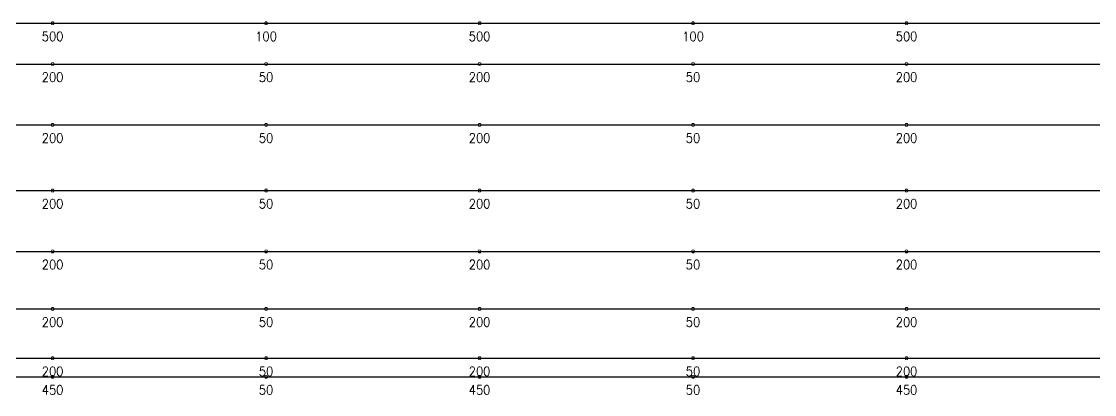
# Model space of a CAD drawing. Header units: millimetres. Extents: x 131629 to 591045, y -24154 to 44091.
# Drawn here: x 402291 to 428429, y 29217 to 38297 of the extents above; entities that cross this region are included whole.
import ezdxf
from ezdxf.enums import TextEntityAlignment as Align

# ---------------------------------------------------------------- set-up
doc = ezdxf.new("R2010")
doc.units = ezdxf.units.MM
doc.layers.get('0').update_dxf_attribs({"lineweight": 20})
doc.layers.add('ARES_TAG', color=3, linetype='Continuous')
doc.layers.add('NDC_S_TENDON', color=10, linetype='Continuous')
doc.layers.add('Current_plane_Column', color=7, linetype='Continuous', true_color=0x4b00ff)
doc.layers.add('NDC_LCAP', color=87, linetype='Continuous', plot=False)
doc.layers.add('NDC_S-TENDON', color=6, linetype='Continuous', lineweight=35)
doc.layers.add('NDC_S_ANNO', color=7, linetype='Continuous', lineweight=20)
doc.styles.add('ARES_BIGTEXT', font='VHARIALN.TTF')
doc.styles.add('ARES_ROMANS_0.36', font='romans.shx', dxfattribs={"width": 0.36, "bigfont": 'vns.shx'})
doc.styles.get("Standard").update_dxf_attribs({"font": 'arial.ttf'})

# ---------------------------------------------------------------- blocks, each defined once
blk = doc.blocks.new('*U303')
at = {"layer": 'NDC_S_TENDON'}
blk.add_line((5123, 0), (56672, 0), dxfattribs=at)
at = {"layer": 'ARES_TAG', "style": 'ARES_ROMANS_0.36', "width": 0.36}
blk.add_attdef('S3', text='', height=375, dxfattribs=at).set_placement((-7518, 0), align=Align.MIDDLE_CENTER)
at = {"layer": 'NDC_LCAP', "style": 'ARES_BIGTEXT'}
blk.add_attdef('L', text='', height=350, dxfattribs=at).set_placement((-8249, 0), align=Align.MIDDLE_RIGHT)
blk = doc.blocks.new('*U340')
at = {"layer": 'NDC_S_TENDON'}
blk.add_line((5123, 0), (56672, 0), dxfattribs=at)
at = {"layer": 'ARES_TAG', "style": 'ARES_ROMANS_0.36', "width": 0.36}
blk.add_attdef('S3', text='', height=375, dxfattribs=at).set_placement((-8699, 0), align=Align.MIDDLE_CENTER)
at = {"layer": 'NDC_LCAP', "style": 'ARES_BIGTEXT'}
blk.add_attdef('L', text='', height=350, dxfattribs=at).set_placement((-9430, 0), align=Align.MIDDLE_RIGHT)
blk = doc.blocks.new('*U307')
at = {"layer": 'NDC_S_TENDON'}
blk.add_line((-16450, 0), (25150, 0), dxfattribs=at)
at = {"layer": 'ARES_TAG', "style": 'ARES_ROMANS_0.36', "width": 0.36}
blk.add_attdef('S3', text='', height=375, rotation=6.4084, dxfattribs=at).set_placement((-29790, -1498), align=Align.MIDDLE_CENTER)
at = {"layer": 'NDC_LCAP', "style": 'ARES_BIGTEXT'}
blk.add_attdef('L', text='', height=350, rotation=6.4084, dxfattribs=at).set_placement((-30516, -1580), align=Align.MIDDLE_RIGHT)
blk = doc.blocks.new('*U339')
at = {"layer": 'NDC_S_TENDON'}
blk.add_line((5123, 0), (56672, 0), dxfattribs=at)
at = {"layer": 'ARES_TAG', "style": 'ARES_ROMANS_0.36', "width": 0.36}
blk.add_attdef('S3', text='', height=375, dxfattribs=at).set_placement((-8675, 0), align=Align.MIDDLE_CENTER)
at = {"layer": 'NDC_LCAP', "style": 'ARES_BIGTEXT'}
blk.add_attdef('L', text='', height=350, dxfattribs=at).set_placement((-9406, 0), align=Align.MIDDLE_RIGHT)
blk = doc.blocks.new('TDX')
at = {"layer": 'NDC_S-TENDON', "linetype": 'Continuous'}
for points, elevation in [([(20490, 28753, 20, 20, 0), (20470, 28787, 20, 20, 0), (20430, 28787, 20, 20, 0), (20410, 28753, 20, 20, 0), (20430, 28718, 20, 20, 0), (20470, 28718, 20, 20, 0)], 2900), ([(20490, 28753, 20, 20, 0), (20470, 28787, 20, 20, 0), (20430, 28787, 20, 20, 0), (20410, 28753, 20, 20, 0), (20430, 28718, 20, 20, 0), (20470, 28718, 20, 20, 0)], 2900), ([(20490, 28753, 20, 20, 0), (20470, 28787, 20, 20, 0), (20430, 28787, 20, 20, 0), (20410, 28753, 20, 20, 0), (20430, 28718, 20, 20, 0), (20470, 28718, 20, 20, 0)], 2900), ([(20490, 28753, 20, 20, 0), (20470, 28787, 20, 20, 0), (20430, 28787, 20, 20, 0), (20410, 28753, 20, 20, 0), (20430, 28718, 20, 20, 0), (20470, 28718, 20, 20, 0)], 2900), ([(25690, 28753, 20, 20, 0), (25670, 28787, 20, 20, 0), (25630, 28787, 20, 20, 0), (25610, 28753, 20, 20, 0), (25630, 28718, 20, 20, 0), (25670, 28718, 20, 20, 0)], 2500), ([(25690, 28753, 20, 20, 0), (25670, 28787, 20, 20, 0), (25630, 28787, 20, 20, 0), (25610, 28753, 20, 20, 0), (25630, 28718, 20, 20, 0), (25670, 28718, 20, 20, 0)], 2500), ([(30890, 28753, 20, 20, 0), (30870, 28787, 20, 20, 0), (30830, 28787, 20, 20, 0), (30810, 28753, 20, 20, 0), (30830, 28718, 20, 20, 0), (30870, 28718, 20, 20, 0)], 2900), ([(30890, 28753, 20, 20, 0), (30870, 28787, 20, 20, 0), (30830, 28787, 20, 20, 0), (30810, 28753, 20, 20, 0), (30830, 28718, 20, 20, 0), (30870, 28718, 20, 20, 0)], 2900), ([(30890, 28753, 20, 20, 0), (30870, 28787, 20, 20, 0), (30830, 28787, 20, 20, 0), (30810, 28753, 20, 20, 0), (30830, 28718, 20, 20, 0), (30870, 28718, 20, 20, 0)], 2900), ([(30890, 28753, 20, 20, 0), (30870, 28787, 20, 20, 0), (30830, 28787, 20, 20, 0), (30810, 28753, 20, 20, 0), (30830, 28718, 20, 20, 0), (30870, 28718, 20, 20, 0)], 2900), ([(36090, 28753, 20, 20, 0), (36070, 28787, 20, 20, 0), (36030, 28787, 20, 20, 0), (36010, 28753, 20, 20, 0), (36030, 28718, 20, 20, 0), (36070, 28718, 20, 20, 0)], 2500), ([(36090, 28753, 20, 20, 0), (36070, 28787, 20, 20, 0), (36030, 28787, 20, 20, 0), (36010, 28753, 20, 20, 0), (36030, 28718, 20, 20, 0), (36070, 28718, 20, 20, 0)], 2500), ([(41290, 28753, 20, 20, 0), (41270, 28787, 20, 20, 0), (41230, 28787, 20, 20, 0), (41210, 28753, 20, 20, 0), (41230, 28718, 20, 20, 0), (41270, 28718, 20, 20, 0)], 2900), ([(41290, 28753, 20, 20, 0), (41270, 28787, 20, 20, 0), (41230, 28787, 20, 20, 0), (41210, 28753, 20, 20, 0), (41230, 28718, 20, 20, 0), (41270, 28718, 20, 20, 0)], 2900), ([(41290, 28753, 20, 20, 0), (41270, 28787, 20, 20, 0), (41230, 28787, 20, 20, 0), (41210, 28753, 20, 20, 0), (41230, 28718, 20, 20, 0), (41270, 28718, 20, 20, 0)], 2900), ([(41290, 28753, 20, 20, 0), (41270, 28787, 20, 20, 0), (41230, 28787, 20, 20, 0), (41210, 28753, 20, 20, 0), (41230, 28718, 20, 20, 0), (41270, 28718, 20, 20, 0)], 2900), ([(20490, 27762, 20, 20, 0), (20470, 27797, 20, 20, 0), (20430, 27797, 20, 20, 0), (20410, 27762, 20, 20, 0), (20430, 27728, 20, 20, 0), (20470, 27728, 20, 20, 0)], 2950), ([(20490, 27762, 20, 20, 0), (20470, 27797, 20, 20, 0), (20430, 27797, 20, 20, 0), (20410, 27762, 20, 20, 0), (20430, 27728, 20, 20, 0), (20470, 27728, 20, 20, 0)], 2950), ([(20490, 27762, 20, 20, 0), (20470, 27797, 20, 20, 0), (20430, 27797, 20, 20, 0), (20410, 27762, 20, 20, 0), (20430, 27728, 20, 20, 0), (20470, 27728, 20, 20, 0)], 2950), ([(20490, 27762, 20, 20, 0), (20470, 27797, 20, 20, 0), (20430, 27797, 20, 20, 0), (20410, 27762, 20, 20, 0), (20430, 27728, 20, 20, 0), (20470, 27728, 20, 20, 0)], 2950), ([(25690, 27762, 20, 20, 0), (25670, 27797, 20, 20, 0), (25630, 27797, 20, 20, 0), (25610, 27762, 20, 20, 0), (25630, 27728, 20, 20, 0), (25670, 27728, 20, 20, 0)], 2800), ([(25690, 27762, 20, 20, 0), (25670, 27797, 20, 20, 0), (25630, 27797, 20, 20, 0), (25610, 27762, 20, 20, 0), (25630, 27728, 20, 20, 0), (25670, 27728, 20, 20, 0)], 2800), ([(30890, 27762, 20, 20, 0), (30870, 27797, 20, 20, 0), (30830, 27797, 20, 20, 0), (30810, 27762, 20, 20, 0), (30830, 27728, 20, 20, 0), (30870, 27728, 20, 20, 0)], 2950), ([(30890, 27762, 20, 20, 0), (30870, 27797, 20, 20, 0), (30830, 27797, 20, 20, 0), (30810, 27762, 20, 20, 0), (30830, 27728, 20, 20, 0), (30870, 27728, 20, 20, 0)], 2950), ([(30890, 27762, 20, 20, 0), (30870, 27797, 20, 20, 0), (30830, 27797, 20, 20, 0), (30810, 27762, 20, 20, 0), (30830, 27728, 20, 20, 0), (30870, 27728, 20, 20, 0)], 2950), ([(30890, 27762, 20, 20, 0), (30870, 27797, 20, 20, 0), (30830, 27797, 20, 20, 0), (30810, 27762, 20, 20, 0), (30830, 27728, 20, 20, 0), (30870, 27728, 20, 20, 0)], 2950), ([(36090, 27762, 20, 20, 0), (36070, 27797, 20, 20, 0), (36030, 27797, 20, 20, 0), (36010, 27762, 20, 20, 0), (36030, 27728, 20, 20, 0), (36070, 27728, 20, 20, 0)], 2800), ([(36090, 27762, 20, 20, 0), (36070, 27797, 20, 20, 0), (36030, 27797, 20, 20, 0), (36010, 27762, 20, 20, 0), (36030, 27728, 20, 20, 0), (36070, 27728, 20, 20, 0)], 2800), ([(41290, 27762, 20, 20, 0), (41270, 27797, 20, 20, 0), (41230, 27797, 20, 20, 0), (41210, 27762, 20, 20, 0), (41230, 27728, 20, 20, 0), (41270, 27728, 20, 20, 0)], 2950), ([(41290, 27762, 20, 20, 0), (41270, 27797, 20, 20, 0), (41230, 27797, 20, 20, 0), (41210, 27762, 20, 20, 0), (41230, 27728, 20, 20, 0), (41270, 27728, 20, 20, 0)], 2950), ([(41290, 27762, 20, 20, 0), (41270, 27797, 20, 20, 0), (41230, 27797, 20, 20, 0), (41210, 27762, 20, 20, 0), (41230, 27728, 20, 20, 0), (41270, 27728, 20, 20, 0)], 2950), ([(41290, 27762, 20, 20, 0), (41270, 27797, 20, 20, 0), (41230, 27797, 20, 20, 0), (41210, 27762, 20, 20, 0), (41230, 27728, 20, 20, 0), (41270, 27728, 20, 20, 0)], 2950), ([(20490, 26280, 20, 20, 0), (20470, 26315, 20, 20, 0), (20430, 26315, 20, 20, 0), (20410, 26280, 20, 20, 0), (20430, 26245, 20, 20, 0), (20470, 26245, 20, 20, 0)], 2950), ([(20490, 26280, 20, 20, 0), (20470, 26315, 20, 20, 0), (20430, 26315, 20, 20, 0), (20410, 26280, 20, 20, 0), (20430, 26245, 20, 20, 0), (20470, 26245, 20, 20, 0)], 2950), ([(20490, 26280, 20, 20, 0), (20470, 26315, 20, 20, 0), (20430, 26315, 20, 20, 0), (20410, 26280, 20, 20, 0), (20430, 26245, 20, 20, 0), (20470, 26245, 20, 20, 0)], 2950), ([(20490, 26280, 20, 20, 0), (20470, 26315, 20, 20, 0), (20430, 26315, 20, 20, 0), (20410, 26280, 20, 20, 0), (20430, 26245, 20, 20, 0), (20470, 26245, 20, 20, 0)], 2950), ([(25690, 26280, 20, 20, 0), (25670, 26315, 20, 20, 0), (25630, 26315, 20, 20, 0), (25610, 26280, 20, 20, 0), (25630, 26245, 20, 20, 0), (25670, 26245, 20, 20, 0)], 2800), ([(25690, 26280, 20, 20, 0), (25670, 26315, 20, 20, 0), (25630, 26315, 20, 20, 0), (25610, 26280, 20, 20, 0), (25630, 26245, 20, 20, 0), (25670, 26245, 20, 20, 0)], 2800), ([(30890, 26280, 20, 20, 0), (30870, 26315, 20, 20, 0), (30830, 26315, 20, 20, 0), (30810, 26280, 20, 20, 0), (30830, 26245, 20, 20, 0), (30870, 26245, 20, 20, 0)], 2950), ([(30890, 26280, 20, 20, 0), (30870, 26315, 20, 20, 0), (30830, 26315, 20, 20, 0), (30810, 26280, 20, 20, 0), (30830, 26245, 20, 20, 0), (30870, 26245, 20, 20, 0)], 2950), ([(30890, 26280, 20, 20, 0), (30870, 26315, 20, 20, 0), (30830, 26315, 20, 20, 0), (30810, 26280, 20, 20, 0), (30830, 26245, 20, 20, 0), (30870, 26245, 20, 20, 0)], 2950), ([(30890, 26280, 20, 20, 0), (30870, 26315, 20, 20, 0), (30830, 26315, 20, 20, 0), (30810, 26280, 20, 20, 0), (30830, 26245, 20, 20, 0), (30870, 26245, 20, 20, 0)], 2950), ([(36090, 26280, 20, 20, 0), (36070, 26315, 20, 20, 0), (36030, 26315, 20, 20, 0), (36010, 26280, 20, 20, 0), (36030, 26245, 20, 20, 0), (36070, 26245, 20, 20, 0)], 2800), ([(36090, 26280, 20, 20, 0), (36070, 26315, 20, 20, 0), (36030, 26315, 20, 20, 0), (36010, 26280, 20, 20, 0), (36030, 26245, 20, 20, 0), (36070, 26245, 20, 20, 0)], 2800), ([(41290, 26280, 20, 20, 0), (41270, 26315, 20, 20, 0), (41230, 26315, 20, 20, 0), (41210, 26280, 20, 20, 0), (41230, 26245, 20, 20, 0), (41270, 26245, 20, 20, 0)], 2950), ([(41290, 26280, 20, 20, 0), (41270, 26315, 20, 20, 0), (41230, 26315, 20, 20, 0), (41210, 26280, 20, 20, 0), (41230, 26245, 20, 20, 0), (41270, 26245, 20, 20, 0)], 2950), ([(41290, 26280, 20, 20, 0), (41270, 26315, 20, 20, 0), (41230, 26315, 20, 20, 0), (41210, 26280, 20, 20, 0), (41230, 26245, 20, 20, 0), (41270, 26245, 20, 20, 0)], 2950), ([(41290, 26280, 20, 20, 0), (41270, 26315, 20, 20, 0), (41230, 26315, 20, 20, 0), (41210, 26280, 20, 20, 0), (41230, 26245, 20, 20, 0), (41270, 26245, 20, 20, 0)], 2950), ([(20490, 24680, 20, 20, 0), (20470, 24715, 20, 20, 0), (20430, 24715, 20, 20, 0), (20410, 24680, 20, 20, 0), (20430, 24645, 20, 20, 0), (20470, 24645, 20, 20, 0)], 2950), ([(20490, 24680, 20, 20, 0), (20470, 24715, 20, 20, 0), (20430, 24715, 20, 20, 0), (20410, 24680, 20, 20, 0), (20430, 24645, 20, 20, 0), (20470, 24645, 20, 20, 0)], 2950), ([(20490, 24680, 20, 20, 0), (20470, 24715, 20, 20, 0), (20430, 24715, 20, 20, 0), (20410, 24680, 20, 20, 0), (20430, 24645, 20, 20, 0), (20470, 24645, 20, 20, 0)], 2950), ([(20490, 24680, 20, 20, 0), (20470, 24715, 20, 20, 0), (20430, 24715, 20, 20, 0), (20410, 24680, 20, 20, 0), (20430, 24645, 20, 20, 0), (20470, 24645, 20, 20, 0)], 2950), ([(25690, 24680, 20, 20, 0), (25670, 24715, 20, 20, 0), (25630, 24715, 20, 20, 0), (25610, 24680, 20, 20, 0), (25630, 24645, 20, 20, 0), (25670, 24645, 20, 20, 0)], 2800), ([(25690, 24680, 20, 20, 0), (25670, 24715, 20, 20, 0), (25630, 24715, 20, 20, 0), (25610, 24680, 20, 20, 0), (25630, 24645, 20, 20, 0), (25670, 24645, 20, 20, 0)], 2800), ([(30890, 24680, 20, 20, 0), (30870, 24715, 20, 20, 0), (30830, 24715, 20, 20, 0), (30810, 24680, 20, 20, 0), (30830, 24645, 20, 20, 0), (30870, 24645, 20, 20, 0)], 2950), ([(30890, 24680, 20, 20, 0), (30870, 24715, 20, 20, 0), (30830, 24715, 20, 20, 0), (30810, 24680, 20, 20, 0), (30830, 24645, 20, 20, 0), (30870, 24645, 20, 20, 0)], 2950), ([(30890, 24680, 20, 20, 0), (30870, 24715, 20, 20, 0), (30830, 24715, 20, 20, 0), (30810, 24680, 20, 20, 0), (30830, 24645, 20, 20, 0), (30870, 24645, 20, 20, 0)], 2950), ([(30890, 24680, 20, 20, 0), (30870, 24715, 20, 20, 0), (30830, 24715, 20, 20, 0), (30810, 24680, 20, 20, 0), (30830, 24645, 20, 20, 0), (30870, 24645, 20, 20, 0)], 2950), ([(36090, 24680, 20, 20, 0), (36070, 24715, 20, 20, 0), (36030, 24715, 20, 20, 0), (36010, 24680, 20, 20, 0), (36030, 24645, 20, 20, 0), (36070, 24645, 20, 20, 0)], 2800), ([(36090, 24680, 20, 20, 0), (36070, 24715, 20, 20, 0), (36030, 24715, 20, 20, 0), (36010, 24680, 20, 20, 0), (36030, 24645, 20, 20, 0), (36070, 24645, 20, 20, 0)], 2800), ([(41290, 24680, 20, 20, 0), (41270, 24715, 20, 20, 0), (41230, 24715, 20, 20, 0), (41210, 24680, 20, 20, 0), (41230, 24645, 20, 20, 0), (41270, 24645, 20, 20, 0)], 2950), ([(41290, 24680, 20, 20, 0), (41270, 24715, 20, 20, 0), (41230, 24715, 20, 20, 0), (41210, 24680, 20, 20, 0), (41230, 24645, 20, 20, 0), (41270, 24645, 20, 20, 0)], 2950), ([(41290, 24680, 20, 20, 0), (41270, 24715, 20, 20, 0), (41230, 24715, 20, 20, 0), (41210, 24680, 20, 20, 0), (41230, 24645, 20, 20, 0), (41270, 24645, 20, 20, 0)], 2950), ([(41290, 24680, 20, 20, 0), (41270, 24715, 20, 20, 0), (41230, 24715, 20, 20, 0), (41210, 24680, 20, 20, 0), (41230, 24645, 20, 20, 0), (41270, 24645, 20, 20, 0)], 2950), ([(20490, 23200, 20, 20, 0), (20470, 23235, 20, 20, 0), (20430, 23235, 20, 20, 0), (20410, 23200, 20, 20, 0), (20430, 23165, 20, 20, 0), (20470, 23165, 20, 20, 0)], 2950), ([(20490, 23200, 20, 20, 0), (20470, 23235, 20, 20, 0), (20430, 23235, 20, 20, 0), (20410, 23200, 20, 20, 0), (20430, 23165, 20, 20, 0), (20470, 23165, 20, 20, 0)], 2950), ([(20490, 23200, 20, 20, 0), (20470, 23235, 20, 20, 0), (20430, 23235, 20, 20, 0), (20410, 23200, 20, 20, 0), (20430, 23165, 20, 20, 0), (20470, 23165, 20, 20, 0)], 2950), ([(20490, 23200, 20, 20, 0), (20470, 23235, 20, 20, 0), (20430, 23235, 20, 20, 0), (20410, 23200, 20, 20, 0), (20430, 23165, 20, 20, 0), (20470, 23165, 20, 20, 0)], 2950), ([(25690, 23200, 20, 20, 0), (25670, 23235, 20, 20, 0), (25630, 23235, 20, 20, 0), (25610, 23200, 20, 20, 0), (25630, 23165, 20, 20, 0), (25670, 23165, 20, 20, 0)], 2800), ([(25690, 23200, 20, 20, 0), (25670, 23235, 20, 20, 0), (25630, 23235, 20, 20, 0), (25610, 23200, 20, 20, 0), (25630, 23165, 20, 20, 0), (25670, 23165, 20, 20, 0)], 2800), ([(30890, 23200, 20, 20, 0), (30870, 23235, 20, 20, 0), (30830, 23235, 20, 20, 0), (30810, 23200, 20, 20, 0), (30830, 23165, 20, 20, 0), (30870, 23165, 20, 20, 0)], 2950), ([(30890, 23200, 20, 20, 0), (30870, 23235, 20, 20, 0), (30830, 23235, 20, 20, 0), (30810, 23200, 20, 20, 0), (30830, 23165, 20, 20, 0), (30870, 23165, 20, 20, 0)], 2950), ([(30890, 23200, 20, 20, 0), (30870, 23235, 20, 20, 0), (30830, 23235, 20, 20, 0), (30810, 23200, 20, 20, 0), (30830, 23165, 20, 20, 0), (30870, 23165, 20, 20, 0)], 2950), ([(30890, 23200, 20, 20, 0), (30870, 23235, 20, 20, 0), (30830, 23235, 20, 20, 0), (30810, 23200, 20, 20, 0), (30830, 23165, 20, 20, 0), (30870, 23165, 20, 20, 0)], 2950), ([(36090, 23200, 20, 20, 0), (36070, 23235, 20, 20, 0), (36030, 23235, 20, 20, 0), (36010, 23200, 20, 20, 0), (36030, 23165, 20, 20, 0), (36070, 23165, 20, 20, 0)], 2800), ([(36090, 23200, 20, 20, 0), (36070, 23235, 20, 20, 0), (36030, 23235, 20, 20, 0), (36010, 23200, 20, 20, 0), (36030, 23165, 20, 20, 0), (36070, 23165, 20, 20, 0)], 2800), ([(41290, 23200, 20, 20, 0), (41270, 23235, 20, 20, 0), (41230, 23235, 20, 20, 0), (41210, 23200, 20, 20, 0), (41230, 23165, 20, 20, 0), (41270, 23165, 20, 20, 0)], 2950), ([(41290, 23200, 20, 20, 0), (41270, 23235, 20, 20, 0), (41230, 23235, 20, 20, 0), (41210, 23200, 20, 20, 0), (41230, 23165, 20, 20, 0), (41270, 23165, 20, 20, 0)], 2950), ([(41290, 23200, 20, 20, 0), (41270, 23235, 20, 20, 0), (41230, 23235, 20, 20, 0), (41210, 23200, 20, 20, 0), (41230, 23165, 20, 20, 0), (41270, 23165, 20, 20, 0)], 2950), ([(41290, 23200, 20, 20, 0), (41270, 23235, 20, 20, 0), (41230, 23235, 20, 20, 0), (41210, 23200, 20, 20, 0), (41230, 23165, 20, 20, 0), (41270, 23165, 20, 20, 0)], 2950), ([(20490, 21800, 20, 20, 0), (20470, 21835, 20, 20, 0), (20430, 21835, 20, 20, 0), (20410, 21800, 20, 20, 0), (20430, 21765, 20, 20, 0), (20470, 21765, 20, 20, 0)], 2950), ([(20490, 21800, 20, 20, 0), (20470, 21835, 20, 20, 0), (20430, 21835, 20, 20, 0), (20410, 21800, 20, 20, 0), (20430, 21765, 20, 20, 0), (20470, 21765, 20, 20, 0)], 2950), ([(20490, 21800, 20, 20, 0), (20470, 21835, 20, 20, 0), (20430, 21835, 20, 20, 0), (20410, 21800, 20, 20, 0), (20430, 21765, 20, 20, 0), (20470, 21765, 20, 20, 0)], 2950), ([(20490, 21800, 20, 20, 0), (20470, 21835, 20, 20, 0), (20430, 21835, 20, 20, 0), (20410, 21800, 20, 20, 0), (20430, 21765, 20, 20, 0), (20470, 21765, 20, 20, 0)], 2950), ([(25690, 21800, 20, 20, 0), (25670, 21835, 20, 20, 0), (25630, 21835, 20, 20, 0), (25610, 21800, 20, 20, 0), (25630, 21765, 20, 20, 0), (25670, 21765, 20, 20, 0)], 2800), ([(25690, 21800, 20, 20, 0), (25670, 21835, 20, 20, 0), (25630, 21835, 20, 20, 0), (25610, 21800, 20, 20, 0), (25630, 21765, 20, 20, 0), (25670, 21765, 20, 20, 0)], 2800), ([(30890, 21800, 20, 20, 0), (30870, 21835, 20, 20, 0), (30830, 21835, 20, 20, 0), (30810, 21800, 20, 20, 0), (30830, 21765, 20, 20, 0), (30870, 21765, 20, 20, 0)], 2950), ([(30890, 21800, 20, 20, 0), (30870, 21835, 20, 20, 0), (30830, 21835, 20, 20, 0), (30810, 21800, 20, 20, 0), (30830, 21765, 20, 20, 0), (30870, 21765, 20, 20, 0)], 2950), ([(30890, 21800, 20, 20, 0), (30870, 21835, 20, 20, 0), (30830, 21835, 20, 20, 0), (30810, 21800, 20, 20, 0), (30830, 21765, 20, 20, 0), (30870, 21765, 20, 20, 0)], 2950), ([(30890, 21800, 20, 20, 0), (30870, 21835, 20, 20, 0), (30830, 21835, 20, 20, 0), (30810, 21800, 20, 20, 0), (30830, 21765, 20, 20, 0), (30870, 21765, 20, 20, 0)], 2950), ([(36090, 21800, 20, 20, 0), (36070, 21835, 20, 20, 0), (36030, 21835, 20, 20, 0), (36010, 21800, 20, 20, 0), (36030, 21765, 20, 20, 0), (36070, 21765, 20, 20, 0)], 2800), ([(36090, 21800, 20, 20, 0), (36070, 21835, 20, 20, 0), (36030, 21835, 20, 20, 0), (36010, 21800, 20, 20, 0), (36030, 21765, 20, 20, 0), (36070, 21765, 20, 20, 0)], 2800), ([(41290, 21800, 20, 20, 0), (41270, 21835, 20, 20, 0), (41230, 21835, 20, 20, 0), (41210, 21800, 20, 20, 0), (41230, 21765, 20, 20, 0), (41270, 21765, 20, 20, 0)], 2950), ([(41290, 21800, 20, 20, 0), (41270, 21835, 20, 20, 0), (41230, 21835, 20, 20, 0), (41210, 21800, 20, 20, 0), (41230, 21765, 20, 20, 0), (41270, 21765, 20, 20, 0)], 2950), ([(41290, 21800, 20, 20, 0), (41270, 21835, 20, 20, 0), (41230, 21835, 20, 20, 0), (41210, 21800, 20, 20, 0), (41230, 21765, 20, 20, 0), (41270, 21765, 20, 20, 0)], 2950), ([(41290, 21800, 20, 20, 0), (41270, 21835, 20, 20, 0), (41230, 21835, 20, 20, 0), (41210, 21800, 20, 20, 0), (41230, 21765, 20, 20, 0), (41270, 21765, 20, 20, 0)], 2950), ([(20490, 20600, 20, 20, 0), (20470, 20635, 20, 20, 0), (20430, 20635, 20, 20, 0), (20410, 20600, 20, 20, 0), (20430, 20565, 20, 20, 0), (20470, 20565, 20, 20, 0)], 2950), ([(20490, 20600, 20, 20, 0), (20470, 20635, 20, 20, 0), (20430, 20635, 20, 20, 0), (20410, 20600, 20, 20, 0), (20430, 20565, 20, 20, 0), (20470, 20565, 20, 20, 0)], 2950), ([(20490, 20600, 20, 20, 0), (20470, 20635, 20, 20, 0), (20430, 20635, 20, 20, 0), (20410, 20600, 20, 20, 0), (20430, 20565, 20, 20, 0), (20470, 20565, 20, 20, 0)], 2950), ([(20490, 20600, 20, 20, 0), (20470, 20635, 20, 20, 0), (20430, 20635, 20, 20, 0), (20410, 20600, 20, 20, 0), (20430, 20565, 20, 20, 0), (20470, 20565, 20, 20, 0)], 2950), ([(25690, 20600, 20, 20, 0), (25670, 20635, 20, 20, 0), (25630, 20635, 20, 20, 0), (25610, 20600, 20, 20, 0), (25630, 20565, 20, 20, 0), (25670, 20565, 20, 20, 0)], 2800), ([(25690, 20600, 20, 20, 0), (25670, 20635, 20, 20, 0), (25630, 20635, 20, 20, 0), (25610, 20600, 20, 20, 0), (25630, 20565, 20, 20, 0), (25670, 20565, 20, 20, 0)], 2800), ([(30890, 20600, 20, 20, 0), (30870, 20635, 20, 20, 0), (30830, 20635, 20, 20, 0), (30810, 20600, 20, 20, 0), (30830, 20565, 20, 20, 0), (30870, 20565, 20, 20, 0)], 2950), ([(30890, 20600, 20, 20, 0), (30870, 20635, 20, 20, 0), (30830, 20635, 20, 20, 0), (30810, 20600, 20, 20, 0), (30830, 20565, 20, 20, 0), (30870, 20565, 20, 20, 0)], 2950), ([(30890, 20600, 20, 20, 0), (30870, 20635, 20, 20, 0), (30830, 20635, 20, 20, 0), (30810, 20600, 20, 20, 0), (30830, 20565, 20, 20, 0), (30870, 20565, 20, 20, 0)], 2950), ([(30890, 20600, 20, 20, 0), (30870, 20635, 20, 20, 0), (30830, 20635, 20, 20, 0), (30810, 20600, 20, 20, 0), (30830, 20565, 20, 20, 0), (30870, 20565, 20, 20, 0)], 2950), ([(36090, 20600, 20, 20, 0), (36070, 20635, 20, 20, 0), (36030, 20635, 20, 20, 0), (36010, 20600, 20, 20, 0), (36030, 20565, 20, 20, 0), (36070, 20565, 20, 20, 0)], 2800), ([(36090, 20600, 20, 20, 0), (36070, 20635, 20, 20, 0), (36030, 20635, 20, 20, 0), (36010, 20600, 20, 20, 0), (36030, 20565, 20, 20, 0), (36070, 20565, 20, 20, 0)], 2800), ([(41290, 20600, 20, 20, 0), (41270, 20635, 20, 20, 0), (41230, 20635, 20, 20, 0), (41210, 20600, 20, 20, 0), (41230, 20565, 20, 20, 0), (41270, 20565, 20, 20, 0)], 2950), ([(41290, 20600, 20, 20, 0), (41270, 20635, 20, 20, 0), (41230, 20635, 20, 20, 0), (41210, 20600, 20, 20, 0), (41230, 20565, 20, 20, 0), (41270, 20565, 20, 20, 0)], 2950), ([(41290, 20600, 20, 20, 0), (41270, 20635, 20, 20, 0), (41230, 20635, 20, 20, 0), (41210, 20600, 20, 20, 0), (41230, 20565, 20, 20, 0), (41270, 20565, 20, 20, 0)], 2950), ([(41290, 20600, 20, 20, 0), (41270, 20635, 20, 20, 0), (41230, 20635, 20, 20, 0), (41210, 20600, 20, 20, 0), (41230, 20565, 20, 20, 0), (41270, 20565, 20, 20, 0)], 2950), ([(20490, 20150, 20, 20, 0), (20470, 20185, 20, 20, 0), (20430, 20185, 20, 20, 0), (20410, 20150, 20, 20, 0), (20430, 20115, 20, 20, 0), (20470, 20115, 20, 20, 0)], 2950), ([(20490, 20150, 20, 20, 0), (20470, 20185, 20, 20, 0), (20430, 20185, 20, 20, 0), (20410, 20150, 20, 20, 0), (20430, 20115, 20, 20, 0), (20470, 20115, 20, 20, 0)], 2950), ([(20490, 20150, 20, 20, 0), (20470, 20185, 20, 20, 0), (20430, 20185, 20, 20, 0), (20410, 20150, 20, 20, 0), (20430, 20115, 20, 20, 0), (20470, 20115, 20, 20, 0)], 2950), ([(20490, 20150, 20, 20, 0), (20470, 20185, 20, 20, 0), (20430, 20185, 20, 20, 0), (20410, 20150, 20, 20, 0), (20430, 20115, 20, 20, 0), (20470, 20115, 20, 20, 0)], 2950), ([(25690, 20150, 20, 20, 0), (25670, 20185, 20, 20, 0), (25630, 20185, 20, 20, 0), (25610, 20150, 20, 20, 0), (25630, 20115, 20, 20, 0), (25670, 20115, 20, 20, 0)], 2550), ([(25690, 20150, 20, 20, 0), (25670, 20185, 20, 20, 0), (25630, 20185, 20, 20, 0), (25610, 20150, 20, 20, 0), (25630, 20115, 20, 20, 0), (25670, 20115, 20, 20, 0)], 2550), ([(30890, 20150, 20, 20, 0), (30870, 20185, 20, 20, 0), (30830, 20185, 20, 20, 0), (30810, 20150, 20, 20, 0), (30830, 20115, 20, 20, 0), (30870, 20115, 20, 20, 0)], 2950), ([(30890, 20150, 20, 20, 0), (30870, 20185, 20, 20, 0), (30830, 20185, 20, 20, 0), (30810, 20150, 20, 20, 0), (30830, 20115, 20, 20, 0), (30870, 20115, 20, 20, 0)], 2950), ([(30890, 20150, 20, 20, 0), (30870, 20185, 20, 20, 0), (30830, 20185, 20, 20, 0), (30810, 20150, 20, 20, 0), (30830, 20115, 20, 20, 0), (30870, 20115, 20, 20, 0)], 2950), ([(30890, 20150, 20, 20, 0), (30870, 20185, 20, 20, 0), (30830, 20185, 20, 20, 0), (30810, 20150, 20, 20, 0), (30830, 20115, 20, 20, 0), (30870, 20115, 20, 20, 0)], 2950), ([(36090, 20150, 20, 20, 0), (36070, 20185, 20, 20, 0), (36030, 20185, 20, 20, 0), (36010, 20150, 20, 20, 0), (36030, 20115, 20, 20, 0), (36070, 20115, 20, 20, 0)], 2550), ([(36090, 20150, 20, 20, 0), (36070, 20185, 20, 20, 0), (36030, 20185, 20, 20, 0), (36010, 20150, 20, 20, 0), (36030, 20115, 20, 20, 0), (36070, 20115, 20, 20, 0)], 2550), ([(41290, 20150, 20, 20, 0), (41270, 20185, 20, 20, 0), (41230, 20185, 20, 20, 0), (41210, 20150, 20, 20, 0), (41230, 20115, 20, 20, 0), (41270, 20115, 20, 20, 0)], 2950), ([(41290, 20150, 20, 20, 0), (41270, 20185, 20, 20, 0), (41230, 20185, 20, 20, 0), (41210, 20150, 20, 20, 0), (41230, 20115, 20, 20, 0), (41270, 20115, 20, 20, 0)], 2950), ([(41290, 20150, 20, 20, 0), (41270, 20185, 20, 20, 0), (41230, 20185, 20, 20, 0), (41210, 20150, 20, 20, 0), (41230, 20115, 20, 20, 0), (41270, 20115, 20, 20, 0)], 2950), ([(41290, 20150, 20, 20, 0), (41270, 20185, 20, 20, 0), (41230, 20185, 20, 20, 0), (41210, 20150, 20, 20, 0), (41230, 20115, 20, 20, 0), (41270, 20115, 20, 20, 0)], 2950)]:
    blk.add_lwpolyline(points, format="xyseb", close=True, dxfattribs=dict(at, elevation=elevation))
for name, p in [('*U307', (26500, 28753, 2508)), ('*U307', (26500, 27762, 2699)), ('*U339', (4208, 26280, 2803)), ('*U303', (4208, 24680, 2803)), ('*U303', (4208, 23200, 2803)), ('*U303', (4208, 21800, 2803)), ('*U303', (4208, 20600, 2803)), ('*U340', (4208, 20150, 2670))]:
    blk.add_blockref(name, p)
at = {"layer": 'NDC_S_ANNO', "linetype": 'Continuous', "char_height": 225, "attachment_point": 5, "line_spacing_factor": 0.75}
for s, insert in [('\\FSTANDARD.shx;500', (20450, 28433, 2900)), ('\\FSTANDARD.shx;100', (25650, 28433, 2500)), ('\\FSTANDARD.shx;500', (30850, 28433, 2900)), ('\\FSTANDARD.shx;100', (36050, 28433, 2500)), ('\\FSTANDARD.shx;200', (20450, 27442, 2950)), ('\\FSTANDARD.shx;50', (25650, 27442, 2800)), ('\\FSTANDARD.shx;200', (30850, 27442, 2950)), ('\\FSTANDARD.shx;50', (36050, 27442, 2800)), ('\\FSTANDARD.shx;200', (20450, 25960, 2950)), ('\\FSTANDARD.shx;50', (25650, 25960, 2800)), ('\\FSTANDARD.shx;200', (30850, 25960, 2950)), ('\\FSTANDARD.shx;50', (36050, 25960, 2800)), ('\\FSTANDARD.shx;200', (41250, 25960, 2950)), ('\\FSTANDARD.shx;200', (20450, 24360, 2950)), ('\\FSTANDARD.shx;50', (25650, 24360, 2800)), ('\\FSTANDARD.shx;200', (30850, 24360, 2950)), ('\\FSTANDARD.shx;50', (36050, 24360, 2800)), ('\\FSTANDARD.shx;200', (41250, 24360, 2950)), ('\\FSTANDARD.shx;200', (20450, 22880, 2950)), ('\\FSTANDARD.shx;50', (25650, 22880, 2800)), ('\\FSTANDARD.shx;200', (30850, 22880, 2950)), ('\\FSTANDARD.shx;50', (36050, 22880, 2800)), ('\\FSTANDARD.shx;200', (41250, 22880, 2950)), ('\\FSTANDARD.shx;200', (20450, 21480, 2950)), ('\\FSTANDARD.shx;50', (25650, 21480, 2800)), ('\\FSTANDARD.shx;200', (30850, 21480, 2950)), ('\\FSTANDARD.shx;50', (36050, 21480, 2800)), ('\\FSTANDARD.shx;200', (41250, 21480, 2950)), ('\\FSTANDARD.shx;200', (20450, 20280, 2950)), ('\\FSTANDARD.shx;50', (25650, 20280, 2800)), ('\\FSTANDARD.shx;200', (30850, 20280, 2950)), ('\\FSTANDARD.shx;50', (36050, 20280, 2800)), ('\\FSTANDARD.shx;200', (41250, 20280, 2950)), ('\\FSTANDARD.shx;450', (20450, 19830, 2950)), ('\\FSTANDARD.shx;50', (25650, 19830, 2550)), ('\\FSTANDARD.shx;450', (30850, 19830, 2950)), ('\\FSTANDARD.shx;50', (36050, 19830, 2550)), ('\\FSTANDARD.shx;450', (41250, 19830, 2950))]:
    blk.add_mtext(s, dxfattribs=dict(at, insert=insert))
at = {"layer": 'NDC_S_ANNO', "linetype": 'Continuous', "char_height": 225, "attachment_point": 5, "rotation": 359.9845, "line_spacing_factor": 0.75}
for s, insert in [('\\FSTANDARD.shx;500', (41250, 28433, 2900)), ('\\FSTANDARD.shx;200', (41250, 27442, 2950))]:
    blk.add_mtext(s, dxfattribs=dict(at, insert=insert))

msp = doc.modelspace()

# ---------------------------------------------------------------- block references
at = {"layer": 'Current_plane_Column'}
msp.add_blockref('TDX', (382600, 9500), dxfattribs=at)

doc.saveas('drawing.dxf')
